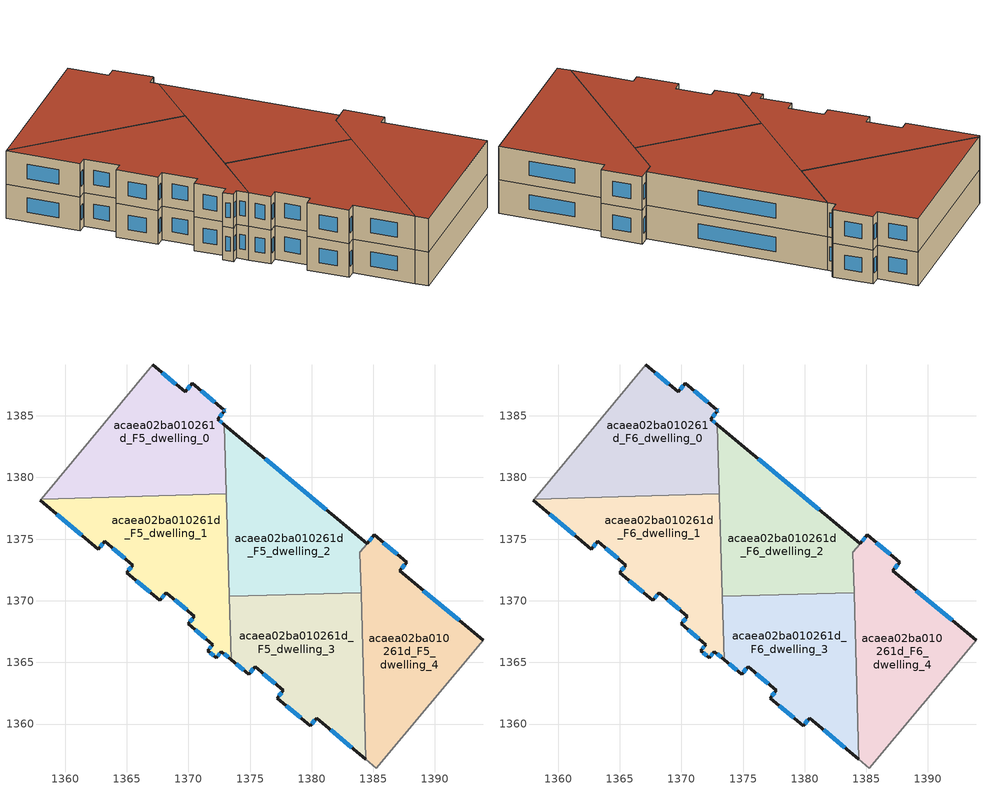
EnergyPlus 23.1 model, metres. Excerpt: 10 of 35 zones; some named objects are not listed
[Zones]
acaea02ba010261d_F5_dwelling_0
 floor to acaea02ba010261d_F4_dwelling_0 (EU_floor_Construction): 1370.32,1387.63 1372.88,1385.49 1372.96,1385.43 1372.89,1385.34 1372.38,1384.74 1372.92,1384.29 1373.08,1378.69 1358.06,1378.25 1367.13,1389.12 1369.75,1386.94 z15
 wall outside (EU_wall_Construction): 1372.92,1384.29 1372.38,1384.74 1372.89,1385.34 1372.96,1385.43 1372.88,1385.49 1370.32,1387.63 1369.75,1386.94 1367.13,1389.12 z15:18
 wall adiabatic (EU_wall_Construction): 1367.13,1389.12 1358.06,1378.25 z15:18
 wall to acaea02ba010261d_F5_dwelling_1 (EU_wall_Construction): 1358.06,1378.25 1373.08,1378.69 z15:18
 wall to acaea02ba010261d_F5_dwelling_2 (EU_wall_Construction): 1373.08,1378.69 1372.92,1384.29 z15:18
 window (EU_Window_Construction): 1372.77,1384.42 1372.54,1384.61 / 1369,1387.56 1367.87,1388.5 / 1370.16,1387.43 1369.91,1387.13 / 1372.15,1386.1 1371.05,1387.02 / 1372.94,1385.45 1372.91,1385.47 / 1372.91,1385.37 1372.94,1385.4 / 1372.53,1384.91 1372.74,1385.17 z15.86:17.14
acaea02ba010261d_F5_dwelling_1
 floor to acaea02ba010261d_F4_dwelling_1 (EU_floor_Construction): 1373.08,1378.69 1373.48,1365.21 1372.68,1365.88 1372.26,1365.38 1371.57,1365.95 1371.99,1366.45 1369.99,1368.12 1370.5,1368.74 1368.24,1370.62 1368.2,1370.65 1367.69,1370.04 1365,1372.28 1365.51,1372.89 1363.22,1374.81 1362.7,1374.19 1357.97,1378.14 1358.06,1378.25 z15
 wall outside (EU_wall_Construction): 1357.97,1378.14 1362.7,1374.19 1363.22,1374.81 1365.51,1372.89 1365,1372.28 1367.69,1370.04 1368.2,1370.65 1368.24,1370.62 1370.5,1368.74 1369.99,1368.12 1371.99,1366.45 1371.57,1365.95 1372.26,1365.38 1372.68,1365.88 1373.48,1365.21 z15:18
 wall adiabatic (EU_wall_Construction): 1358.06,1378.25 1357.97,1378.14 z15:18
 wall to acaea02ba010261d_F5_dwelling_3 (EU_wall_Construction): 1373.48,1365.21 1373.33,1370.35 z15:18
 wall to acaea02ba010261d_F5_dwelling_2 (EU_wall_Construction): 1373.33,1370.35 1373.08,1378.69 z15:18
 window (EU_Window_Construction): 1372.38,1365.52 1372.56,1365.73 / 1371.77,1365.79 1372.06,1365.54 / 1371.87,1366.31 1371.69,1366.1 / 1370.56,1367.64 1371.42,1366.93 / 1370.35,1368.56 1370.13,1368.3 / 1368.88,1370.08 1369.85,1369.27 / 1367.84,1370.21 1368.06,1370.47 / 1365.77,1371.64 1366.92,1370.68 / 1365.37,1372.72 1365.15,1372.45 / 1363.87,1374.26 1364.86,1373.44 / 1362.85,1374.37 1363.07,1374.63 / 1359.32,1377.01 1361.35,1375.32 / 1372.91,1365.69 1373.25,1365.4 z15.86:17.14
acaea02ba010261d_F5_dwelling_2
 floor to acaea02ba010261d_F4_dwelling_2 (EU_floor_Construction): 1384.49,1374.64 1383.91,1373.95 1384.01,1370.66 1373.33,1370.35 1372.92,1384.29 z15
 wall outside (EU_wall_Construction): 1384.49,1374.64 1372.92,1384.29 z15:18
 wall to acaea02ba010261d_F5_dwelling_3 (EU_wall_Construction): 1373.33,1370.35 1384.01,1370.66 z15:18
 wall to acaea02ba010261d_F5_dwelling_4 (EU_wall_Construction): 1384.01,1370.66 1383.91,1373.95 1384.49,1374.64 z15:18
 window (EU_Window_Construction): 1381.18,1377.4 1376.22,1381.53 z15.86:17.14
acaea02ba010261d_F5_dwelling_3
 floor to acaea02ba010261d_F4_dwelling_3 (EU_floor_Construction): 1384.01,1370.66 1384.4,1357.14 1380.39,1360.49 1379.88,1359.87 1377.19,1362.12 1377.7,1362.73 1375.4,1364.64 1374.89,1364.03 1373.48,1365.21 1373.33,1370.35 z15
 wall outside (EU_wall_Construction): 1373.48,1365.21 1374.89,1364.03 1375.41,1364.64 1377.7,1362.73 1377.19,1362.12 1379.88,1359.87 1380.39,1360.49 1384.4,1357.14 z15:18
 wall to acaea02ba010261d_F5_dwelling_4 (EU_wall_Construction): 1384.4,1357.14 1384.01,1370.66 z15:18
 window (EU_Window_Construction): 1377.96,1361.47 1379.11,1360.51 / 1377.55,1362.55 1377.34,1362.29 / 1376.06,1364.1 1377.04,1363.28 / 1375.04,1364.21 1375.26,1364.47 / 1373.88,1364.87 1374.49,1364.37 / 1381.54,1359.53 1383.26,1358.1 / 1380.03,1360.05 1380.25,1360.31 z15.86:17.14
acaea02ba010261d_F5_dwelling_4
 floor to acaea02ba010261d_F4_dwelling_4 (EU_floor_Construction): 1387.7,1373.13 1387.13,1372.44 1393.89,1366.8 1385.25,1356.44 1384.4,1357.14 1383.91,1373.95 1385.06,1375.33 z15
 wall outside (EU_wall_Construction): 1393.89,1366.8 1387.13,1372.44 1387.7,1373.13 1385.07,1375.33 1384.49,1374.65 z15:18
 wall adiabatic (EU_wall_Construction): 1384.4,1357.14 1385.25,1356.44 1393.89,1366.8 z15:18
 window (EU_Window_Construction): 1384.9,1375.14 1384.66,1374.84 / 1386.95,1373.76 1385.82,1374.71 / 1387.29,1372.64 1387.54,1372.94 / 1391.96,1368.41 1389.06,1370.83 z15.86:17.14
acaea02ba010261d_F6_dwelling_0
 floor to acaea02ba010261d_F5_dwelling_0 (EU_floor_Construction): 1370.32,1387.63 1372.88,1385.49 1372.96,1385.43 1372.89,1385.34 1372.38,1384.74 1372.92,1384.29 1373.08,1378.69 1358.06,1378.25 1367.13,1389.12 1369.75,1386.94 z18
 wall outside (EU_wall_Construction): 1372.92,1384.29 1372.38,1384.74 1372.89,1385.34 1372.96,1385.43 1372.88,1385.49 1370.32,1387.63 1369.75,1386.94 1367.13,1389.12 z18:21
 wall adiabatic (EU_wall_Construction): 1367.13,1389.12 1358.06,1378.25 z18:21
 wall to acaea02ba010261d_F6_dwelling_1 (EU_wall_Construction): 1358.06,1378.25 1373.08,1378.69 z18:21
 wall to acaea02ba010261d_F6_dwelling_2 (EU_wall_Construction): 1373.08,1378.69 1372.92,1384.29 z18:21
 window (EU_Window_Construction): 1372.77,1384.42 1372.54,1384.61 / 1369,1387.56 1367.87,1388.5 / 1370.16,1387.43 1369.91,1387.13 / 1372.15,1386.1 1371.05,1387.02 / 1372.94,1385.45 1372.91,1385.47 / 1372.91,1385.37 1372.94,1385.4 / 1372.53,1384.91 1372.74,1385.17 z18.86:20.14
 roof outside (EU_roof_Construction): 1373.08,1378.69 1372.92,1384.29 1372.38,1384.74 1372.89,1385.34 1372.96,1385.43 1372.88,1385.49 1370.32,1387.63 1369.75,1386.94 1367.13,1389.12 1358.06,1378.25 z21
acaea02ba010261d_F6_dwelling_1
 floor to acaea02ba010261d_F5_dwelling_1 (EU_floor_Construction): 1373.08,1378.69 1373.48,1365.21 1372.68,1365.88 1372.26,1365.38 1371.57,1365.95 1371.99,1366.45 1369.99,1368.12 1370.5,1368.74 1368.24,1370.62 1368.2,1370.65 1367.69,1370.04 1365,1372.28 1365.51,1372.89 1363.22,1374.81 1362.7,1374.19 1357.97,1378.14 1358.06,1378.25 z18
 wall outside (EU_wall_Construction): 1357.97,1378.14 1362.7,1374.19 1363.22,1374.81 1365.51,1372.89 1365,1372.28 1367.69,1370.04 1368.2,1370.65 1368.24,1370.62 1370.5,1368.74 1369.99,1368.12 1371.99,1366.45 1371.57,1365.95 1372.26,1365.38 1372.68,1365.88 1373.48,1365.21 z18:21
 wall adiabatic (EU_wall_Construction): 1358.06,1378.25 1357.97,1378.14 z18:21
 wall to acaea02ba010261d_F6_dwelling_3 (EU_wall_Construction): 1373.48,1365.21 1373.33,1370.35 z18:21
 wall to acaea02ba010261d_F6_dwelling_2 (EU_wall_Construction): 1373.33,1370.35 1373.08,1378.69 z18:21
 window (EU_Window_Construction): 1372.38,1365.52 1372.56,1365.73 / 1371.77,1365.79 1372.06,1365.54 / 1371.87,1366.31 1371.69,1366.1 / 1370.56,1367.64 1371.42,1366.93 / 1370.35,1368.56 1370.13,1368.3 / 1368.88,1370.08 1369.85,1369.27 / 1367.84,1370.21 1368.06,1370.47 / 1365.77,1371.64 1366.92,1370.68 / 1365.37,1372.72 1365.15,1372.45 / 1363.87,1374.26 1364.86,1373.44 / 1362.85,1374.37 1363.07,1374.63 / 1359.32,1377.01 1361.35,1375.32 / 1372.91,1365.69 1373.25,1365.4 z18.86:20.14
 roof outside (EU_roof_Construction): 1373.48,1365.21 1373.08,1378.69 1358.06,1378.25 1357.97,1378.14 1362.7,1374.19 1363.22,1374.81 1365.51,1372.89 1365,1372.28 1367.69,1370.04 1368.2,1370.65 1368.24,1370.62 1370.5,1368.74 1369.99,1368.12 1371.99,1366.45 1371.57,1365.95 1372.26,1365.38 1372.68,1365.88 z21
acaea02ba010261d_F6_dwelling_2
 floor to acaea02ba010261d_F5_dwelling_2 (EU_floor_Construction): 1384.49,1374.64 1383.91,1373.95 1384.01,1370.66 1373.33,1370.35 1372.92,1384.29 z18
 wall outside (EU_wall_Construction): 1384.49,1374.64 1372.92,1384.29 z18:21
 wall to acaea02ba010261d_F6_dwelling_3 (EU_wall_Construction): 1373.33,1370.35 1384.01,1370.66 z18:21
 wall to acaea02ba010261d_F6_dwelling_4 (EU_wall_Construction): 1384.01,1370.66 1383.91,1373.95 1384.49,1374.64 z18:21
 window (EU_Window_Construction): 1381.18,1377.4 1376.22,1381.53 z18.86:20.14
 roof outside (EU_roof_Construction): 1384.01,1370.66 1383.91,1373.95 1384.49,1374.64 1372.92,1384.29 1373.33,1370.35 z21
acaea02ba010261d_F6_dwelling_3
 floor to acaea02ba010261d_F5_dwelling_3 (EU_floor_Construction): 1384.01,1370.66 1384.4,1357.14 1380.39,1360.49 1379.88,1359.87 1377.19,1362.12 1377.7,1362.73 1375.4,1364.64 1374.89,1364.03 1373.48,1365.21 1373.33,1370.35 z18
 wall outside (EU_wall_Construction): 1373.48,1365.21 1374.89,1364.03 1375.41,1364.64 1377.7,1362.73 1377.19,1362.12 1379.88,1359.87 1380.39,1360.49 1384.4,1357.14 z18:21
 wall to acaea02ba010261d_F6_dwelling_4 (EU_wall_Construction): 1384.4,1357.14 1384.01,1370.66 z18:21
 window (EU_Window_Construction): 1377.96,1361.47 1379.11,1360.51 / 1377.55,1362.55 1377.34,1362.29 / 1376.06,1364.1 1377.04,1363.28 / 1375.04,1364.21 1375.26,1364.47 / 1373.88,1364.87 1374.49,1364.37 / 1381.54,1359.53 1383.26,1358.1 / 1380.03,1360.05 1380.25,1360.31 z18.86:20.14
 roof outside (EU_roof_Construction): 1384.4,1357.14 1384.01,1370.66 1373.33,1370.35 1373.48,1365.21 1374.89,1364.03 1375.41,1364.64 1377.7,1362.73 1377.19,1362.12 1379.88,1359.87 1380.39,1360.49 z21
acaea02ba010261d_F6_dwelling_4
 floor to acaea02ba010261d_F5_dwelling_4 (EU_floor_Construction): 1387.7,1373.13 1387.13,1372.44 1393.89,1366.8 1385.25,1356.44 1384.4,1357.14 1383.91,1373.95 1385.06,1375.33 z18
 wall outside (EU_wall_Construction): 1393.89,1366.8 1387.13,1372.44 1387.7,1373.13 1385.07,1375.33 1384.49,1374.65 z18:21
 wall adiabatic (EU_wall_Construction): 1384.4,1357.14 1385.25,1356.44 1393.89,1366.8 z18:21
 window (EU_Window_Construction): 1384.9,1375.14 1384.66,1374.84 / 1386.95,1373.76 1385.82,1374.71 / 1387.29,1372.64 1387.54,1372.94 / 1391.96,1368.41 1389.06,1370.83 z18.86:20.14
 roof outside (EU_roof_Construction): 1385.25,1356.44 1393.89,1366.8 1387.13,1372.44 1387.7,1373.13 1385.07,1375.33 1383.91,1373.95 1384.4,1357.14 z21
[Building]
EU S2 Campaign: North Axis=0; Terrain=City; Solar Distribution=FullExterior
[Site:Location]
Helsinki-Vantaa.AP: Latitude=60.317; Longitude=24.963; Time Zone=2; Elevation=54.6
[SizingPeriod:WeatherFileDays]
AnnualSizingPeriod: Begin Month=1; Begin Day of Month=1; End Month=12; End Day of Month=31; Day of Week for Start Day=Monday; Use Weather File Daylight Saving Period=No; Use Weather File Rain and Snow Indicators=No
[MATERIAL]
EU_InternalMass_Material: Roughness=MediumRough; Thickness=0.1; Conductivity=1; Density=1800; Specific Heat=900; Thermal Absorptance=0.9; Solar Absorptance=0.7; Visible Absorptance=0.7
[MATERIAL:NOMASS] Roughness=MediumRough; Thermal Absorptance=0.9; Solar Absorptance=0.7; Visible Absorptance=0.7
Name | Thermal Resistance
EU_wall_NoMass | 5.91765
EU_roof_NoMass | 11.1778
EU_floor_NoMass | 6.2875
[WINDOWMATERIAL:SIMPLEGLAZINGSYSTEM]
EU_Window_SimpleGlazing: UFactor=0.994035; Solar Heat Gain Coefficient=0.7; Visible Transmittance=0.7
[CONSTRUCTION]
EU_wall_Construction: EU_wall_NoMass
EU_roof_Construction: EU_roof_NoMass
EU_floor_Construction: EU_floor_NoMass
EU_Window_Construction: EU_Window_SimpleGlazing
EU_InternalMass_Construction: EU_InternalMass_Material
[ZONE] Type=1; Multiplier=1; Ceiling Height=autocalculate; Floor Area=autocalculate; Part of Total Floor Area=Yes
Name | Volume
acaea02ba010261d_F5_dwelling_0; acaea02ba010261d_F6_dwelling_0 | 295.682
acaea02ba010261d_F5_dwelling_1; acaea02ba010261d_F6_dwelling_1 | 295.669
acaea02ba010261d_F5_dwelling_2; acaea02ba010261d_F6_dwelling_2 | 296.717
acaea02ba010261d_F5_dwelling_3; acaea02ba010261d_F6_dwelling_3 | 295.659
acaea02ba010261d_F5_dwelling_4; acaea02ba010261d_F6_dwelling_4 | 294.615
[INTERNALMASS] Construction=EU_InternalMass_Construction
Name | Zone or ZoneList | Surface Area
acaea02ba010261d_F5_dwelling_0_EU_InternalMass | acaea02ba010261d_F5_dwelling_0 | 98.5603
acaea02ba010261d_F5_dwelling_1_EU_InternalMass | acaea02ba010261d_F5_dwelling_1 | 98.5566
acaea02ba010261d_F5_dwelling_2_EU_InternalMass | acaea02ba010261d_F5_dwelling_2 | 98.9072
acaea02ba010261d_F5_dwelling_3_EU_InternalMass | acaea02ba010261d_F5_dwelling_3 | 98.5532
acaea02ba010261d_F5_dwelling_4_EU_InternalMass | acaea02ba010261d_F5_dwelling_4 | 98.2059
acaea02ba010261d_F6_dwelling_0_EU_InternalMass | acaea02ba010261d_F6_dwelling_0 | 98.5603
acaea02ba010261d_F6_dwelling_1_EU_InternalMass | acaea02ba010261d_F6_dwelling_1 | 98.5566
acaea02ba010261d_F6_dwelling_2_EU_InternalMass | acaea02ba010261d_F6_dwelling_2 | 98.9072
acaea02ba010261d_F6_dwelling_3_EU_InternalMass | acaea02ba010261d_F6_dwelling_3 | 98.5532
acaea02ba010261d_F6_dwelling_4_EU_InternalMass | acaea02ba010261d_F6_dwelling_4 | 98.2059
[OTHEREQUIPMENT] Fuel Type=Electricity; Design Level Calculation Method=Watts/Area; Power per Zone Floor Area=1; Fraction Latent=0; Fraction Radiant=0; Fraction Lost=0; Carbon Dioxide Generation Rate=0; EndUse Subcategory=EU_Step8_InternalGains
Name | Zone or ZoneList or Space or SpaceList | Schedule
EU_Step8_InternalGain_acaea02ba010261d_F5_dwelling_0_f000 | acaea02ba010261d_F5_dwelling_0 | EU_Step8_GainSchedule_acaea02ba010261d_F5_dwelling_0_f000
EU_Step8_InternalGain_acaea02ba010261d_F5_dwelling_1_f000 | acaea02ba010261d_F5_dwelling_1 | EU_Step8_GainSchedule_acaea02ba010261d_F5_dwelling_1_f000
EU_Step8_InternalGain_acaea02ba010261d_F5_dwelling_2_f000 | acaea02ba010261d_F5_dwelling_2 | EU_Step8_GainSchedule_acaea02ba010261d_F5_dwelling_2_f000
EU_Step8_InternalGain_acaea02ba010261d_F5_dwelling_3_f000 | acaea02ba010261d_F5_dwelling_3 | EU_Step8_GainSchedule_acaea02ba010261d_F5_dwelling_3_f000
EU_Step8_InternalGain_acaea02ba010261d_F5_dwelling_4_f000 | acaea02ba010261d_F5_dwelling_4 | EU_Step8_GainSchedule_acaea02ba010261d_F5_dwelling_4_f000
EU_Step8_InternalGain_acaea02ba010261d_F6_dwelling_0_f000 | acaea02ba010261d_F6_dwelling_0 | EU_Step8_GainSchedule_acaea02ba010261d_F6_dwelling_0_f000
EU_Step8_InternalGain_acaea02ba010261d_F6_dwelling_1_f000 | acaea02ba010261d_F6_dwelling_1 | EU_Step8_GainSchedule_acaea02ba010261d_F6_dwelling_1_f000
EU_Step8_InternalGain_acaea02ba010261d_F6_dwelling_2_f000 | acaea02ba010261d_F6_dwelling_2 | EU_Step8_GainSchedule_acaea02ba010261d_F6_dwelling_2_f000
EU_Step8_InternalGain_acaea02ba010261d_F6_dwelling_3_f000 | acaea02ba010261d_F6_dwelling_3 | EU_Step8_GainSchedule_acaea02ba010261d_F6_dwelling_3_f000
EU_Step8_InternalGain_acaea02ba010261d_F6_dwelling_4_f000 | acaea02ba010261d_F6_dwelling_4 | EU_Step8_GainSchedule_acaea02ba010261d_F6_dwelling_4_f000
[ZONEVENTILATION:DESIGNFLOWRATE] Schedule=EU_AlwaysOn; Design Flow Rate Calculation Method=AirChanges/Hour; Air Changes per Hour=0.596421; Ventilation Type=Natural; Fan Pressure Rise=0; Fan Total Efficiency=1; Constant Term Coefficient=1; Temperature Term Coefficient=0; Velocity Term Coefficient=0; Velocity Squared Term Coefficient=0; Minimum Indoor Temperature=-100; Maximum Indoor Temperature=100; Delta Temperature=-100; Minimum Outdoor Temperature=-100; Maximum Outdoor Temperature=100; Maximum Wind Speed=40
Name | Zone or ZoneList or Space or SpaceList
EU_ConstantAir_acaea02ba010261d_F5_dwelling_0 | acaea02ba010261d_F5_dwelling_0
EU_ConstantAir_acaea02ba010261d_F5_dwelling_1 | acaea02ba010261d_F5_dwelling_1
EU_ConstantAir_acaea02ba010261d_F5_dwelling_2 | acaea02ba010261d_F5_dwelling_2
EU_ConstantAir_acaea02ba010261d_F5_dwelling_3 | acaea02ba010261d_F5_dwelling_3
EU_ConstantAir_acaea02ba010261d_F5_dwelling_4 | acaea02ba010261d_F5_dwelling_4
EU_ConstantAir_acaea02ba010261d_F6_dwelling_0 | acaea02ba010261d_F6_dwelling_0
EU_ConstantAir_acaea02ba010261d_F6_dwelling_1 | acaea02ba010261d_F6_dwelling_1
EU_ConstantAir_acaea02ba010261d_F6_dwelling_2 | acaea02ba010261d_F6_dwelling_2
EU_ConstantAir_acaea02ba010261d_F6_dwelling_3 | acaea02ba010261d_F6_dwelling_3
EU_ConstantAir_acaea02ba010261d_F6_dwelling_4 | acaea02ba010261d_F6_dwelling_4
[HVACTEMPLATE:THERMOSTAT] Constant Heating Setpoint=20; Constant Cooling Setpoint=50
EU_HeatOnly_acaea02ba010261d_F5_dwelling_2; EU_HeatOnly_acaea02ba010261d_F5_dwelling_3; EU_HeatOnly_acaea02ba010261d_F5_dwelling_4; EU_HeatOnly_acaea02ba010261d_F6_dwelling_0; EU_HeatOnly_acaea02ba010261d_F6_dwelling_1; EU_HeatOnly_acaea02ba010261d_F6_dwelling_2; EU_HeatOnly_acaea02ba010261d_F6_dwelling_3; EU_HeatOnly_acaea02ba010261d_F6_dwelling_4
[HVACTEMPLATE:ZONE:IDEALLOADSAIRSYSTEM] System Availability Schedule=EU_AlwaysOn; Maximum Heating Supply Air Temperature=50; Minimum Cooling Supply Air Temperature=13; Maximum Heating Supply Air Humidity Ratio=0.0156; Minimum Cooling Supply Air Humidity Ratio=0.0077; Heating Limit=NoLimit; Cooling Limit=NoLimit; Heating Availability Schedule=EU_AlwaysOn; Cooling Availability Schedule=EU_CoolingOff; Dehumidification Control Type=ConstantSensibleHeatRatio; Cooling Sensible Heat Ratio=0.7; Dehumidification Setpoint=60; Humidification Control Type=None; Humidification Setpoint=30; Outdoor Air Method=None; Outdoor Air Flow Rate per Person=0.00944; Outdoor Air Flow Rate per Zone Floor Area=0; Outdoor Air Flow Rate per Zone=0; Demand Controlled Ventilation Type=None; Outdoor Air Economizer Type=NoEconomizer; Heat Recovery Type=None; Sensible Heat Recovery Effectiveness=0.7; Latent Heat Recovery Effectiveness=0.65
Name | Template Thermostat
acaea02ba010261d_F5_dwelling_0 | EU_HeatOnly_acaea02ba010261d_F5_dwelling_0
acaea02ba010261d_F5_dwelling_1 | EU_HeatOnly_acaea02ba010261d_F5_dwelling_1
acaea02ba010261d_F5_dwelling_2 | EU_HeatOnly_acaea02ba010261d_F5_dwelling_2
acaea02ba010261d_F5_dwelling_3 | EU_HeatOnly_acaea02ba010261d_F5_dwelling_3
acaea02ba010261d_F5_dwelling_4 | EU_HeatOnly_acaea02ba010261d_F5_dwelling_4
acaea02ba010261d_F6_dwelling_0 | EU_HeatOnly_acaea02ba010261d_F6_dwelling_0
acaea02ba010261d_F6_dwelling_1 | EU_HeatOnly_acaea02ba010261d_F6_dwelling_1
acaea02ba010261d_F6_dwelling_2 | EU_HeatOnly_acaea02ba010261d_F6_dwelling_2
acaea02ba010261d_F6_dwelling_3 | EU_HeatOnly_acaea02ba010261d_F6_dwelling_3
acaea02ba010261d_F6_dwelling_4 | EU_HeatOnly_acaea02ba010261d_F6_dwelling_4
[SIZING:ZONE] Zone Cooling Design Supply Air Temperature Input Method=SupplyAirTemperature; Zone Cooling Design Supply Air Temperature=13; Zone Heating Design Supply Air Temperature Input Method=SupplyAirTemperature; Zone Heating Design Supply Air Temperature=50; Zone Cooling Design Supply Air Humidity Ratio=0.008; Zone Heating Design Supply Air Humidity Ratio=0.008; Cooling Design Air Flow Method=DesignDay; Cooling Design Air Flow Rate=0; Cooling Minimum Air Flow per Zone Floor Area=0.000762; Cooling Minimum Air Flow=0; Cooling Minimum Air Flow Fraction=0.2; Heating Design Air Flow Method=DesignDay; Heating Design Air Flow Rate=0; Heating Maximum Air Flow per Zone Floor Area=0.002032; Heating Maximum Air Flow=0.141576; Heating Maximum Air Flow Fraction=0.3; Account for Dedicated Outdoor Air System=No; Dedicated Outdoor Air System Control Strategy=NeutralSupplyAir; Dedicated Outdoor Air Low Setpoint Temperature for Design=autosize; Dedicated Outdoor Air High Setpoint Temperature for Design=autosize; Zone Load Sizing Method=Sensible Load Only No Latent Load; Zone Latent Cooling Design Supply Air Humidity Ratio Input Method=HumidityRatioDifference; Zone Cooling Design Supply Air Humidity Ratio Difference=0.005; Zone Latent Heating Design Supply Air Humidity Ratio Input Method=HumidityRatioDifference; Zone Humidification Design Supply Air Humidity Ratio Difference=0.005
acaea02ba010261d_F5_dwelling_0; acaea02ba010261d_F5_dwelling_1; acaea02ba010261d_F5_dwelling_2; acaea02ba010261d_F5_dwelling_3; acaea02ba010261d_F5_dwelling_4; acaea02ba010261d_F6_dwelling_0; acaea02ba010261d_F6_dwelling_1; acaea02ba010261d_F6_dwelling_2; acaea02ba010261d_F6_dwelling_3; acaea02ba010261d_F6_dwelling_4
[SCHEDULE:CONSTANT]
Name | Hourly Value
EU_AlwaysOn | 1
EU_CoolingOff | 0
[SCHEDULE:FILE] Column Number=1; Rows to Skip at Top=0; Number of Hours of Data=8760; Column Separator=Comma; Interpolate to Timestep=No; Minutes per Item=60; Adjust Schedule for Daylight Savings=Yes
Name | File
EU_Step8_GainSchedule_acaea02ba010261d_F5_dwelling_0_f000 | ../../schedules/acaea02ba010261d/acaea02ba010261d_F5_dwelling_0_f000_gain.csv
EU_Step8_GainSchedule_acaea02ba010261d_F5_dwelling_1_f000 | ../../schedules/acaea02ba010261d/acaea02ba010261d_F5_dwelling_1_f000_gain.csv
EU_Step8_GainSchedule_acaea02ba010261d_F5_dwelling_2_f000 | ../../schedules/acaea02ba010261d/acaea02ba010261d_F5_dwelling_2_f000_gain.csv
EU_Step8_GainSchedule_acaea02ba010261d_F5_dwelling_3_f000 | ../../schedules/acaea02ba010261d/acaea02ba010261d_F5_dwelling_3_f000_gain.csv
EU_Step8_GainSchedule_acaea02ba010261d_F5_dwelling_4_f000 | ../../schedules/acaea02ba010261d/acaea02ba010261d_F5_dwelling_4_f000_gain.csv
EU_Step8_GainSchedule_acaea02ba010261d_F6_dwelling_0_f000 | ../../schedules/acaea02ba010261d/acaea02ba010261d_F6_dwelling_0_f000_gain.csv
EU_Step8_GainSchedule_acaea02ba010261d_F6_dwelling_1_f000 | ../../schedules/acaea02ba010261d/acaea02ba010261d_F6_dwelling_1_f000_gain.csv
EU_Step8_GainSchedule_acaea02ba010261d_F6_dwelling_2_f000 | ../../schedules/acaea02ba010261d/acaea02ba010261d_F6_dwelling_2_f000_gain.csv
EU_Step8_GainSchedule_acaea02ba010261d_F6_dwelling_3_f000 | ../../schedules/acaea02ba010261d/acaea02ba010261d_F6_dwelling_3_f000_gain.csv
EU_Step8_GainSchedule_acaea02ba010261d_F6_dwelling_4_f000 | ../../schedules/acaea02ba010261d/acaea02ba010261d_F6_dwelling_4_f000_gain.csv
